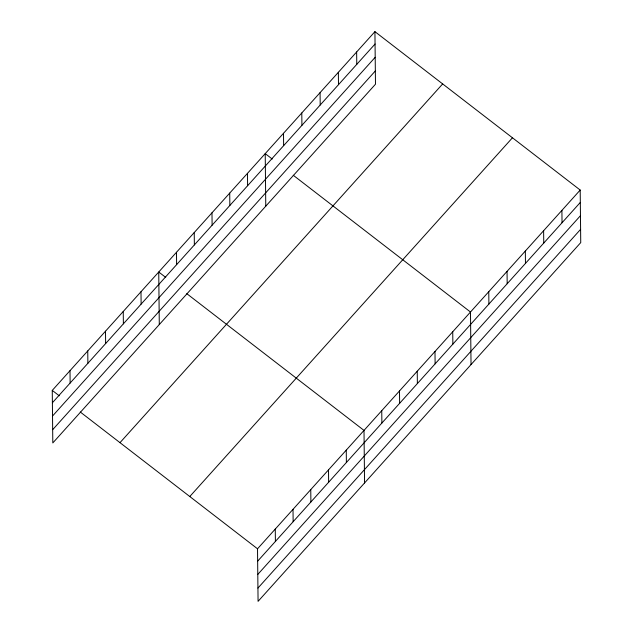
<?xml version="1.0" encoding="UTF-8"?>
<svg xmlns="http://www.w3.org/2000/svg" width="633" height="633" viewBox="0 0 633 633"><rect width="100%" height="100%" fill="white"/><g stroke="black" fill="none" stroke-linecap="round" stroke-linejoin="round"><path stroke-width="0.95" d="M374.926 31.65L375.48 84.205L52.808 442.95L52.262 390.395L374.926 31.65L580.192 190.05L580.738 242.605L258.074 601.35L257.52 548.795L580.192 190.05M52.389 402.762L375.06 44.017M52.531 416.023L375.195 57.279M52.674 429.688L375.337 70.943M119.993 442.665L442.665 83.92M189.789 496.525L512.453 137.78M257.655 561.162L580.319 202.418M257.789 574.424L580.461 215.679M257.932 588.089L580.603 229.344M272.23 159.033L265.219 153.621L265.773 206.176M293.253 175.254L470.485 312.022L471.031 364.576M165.751 277.42L158.741 272.008L159.287 324.563M186.767 293.641L364.007 430.408L364.553 482.963M52.262 390.395L59.265 395.807M80.288 412.028L257.52 548.795M561.906 210.378L562.033 222.745M543.62 230.705L543.747 243.08M525.335 251.04L525.469 263.407M507.049 271.367L507.183 283.734M488.771 291.694L488.898 304.062M452.737 331.755L452.864 344.123M434.99 351.489L435.116 363.856M417.242 371.215L417.369 383.582M399.494 390.949L399.629 403.316M381.746 410.682L381.881 423.05M356.64 51.977L356.775 64.344M346.259 450.142L346.386 462.509M338.354 72.304L338.489 84.68M328.511 469.876L328.638 482.243M320.076 92.64L320.203 105.007M310.763 489.602L310.89 501.969M301.791 112.967L301.917 125.334M293.016 509.336L293.142 521.703M283.505 133.294L283.631 145.661M275.268 529.061L275.402 541.437M247.471 173.355L247.606 185.722M229.724 193.089L229.858 205.456M211.984 212.815L212.11 225.182M194.236 232.548L194.363 244.916M176.488 252.282L176.615 264.649M140.993 291.742L141.119 304.109M123.245 311.476L123.38 323.843M105.497 331.201L105.632 343.569M87.75 350.935L87.884 363.302M70.01 370.669L70.136 383.036"/></g></svg>
